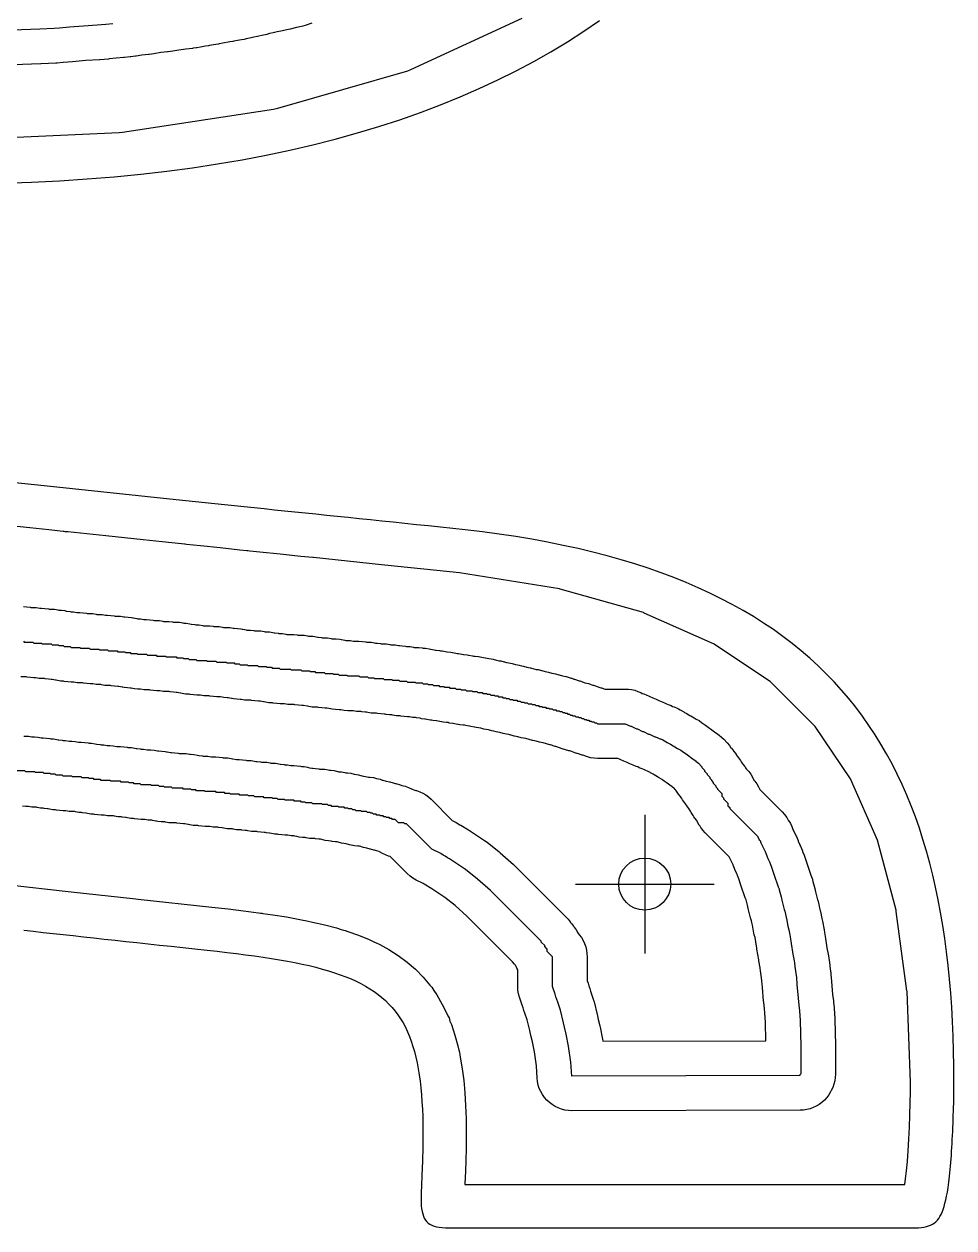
# Model space of a CAD drawing. Header units: millimetres. Extents: x 0 to 1800, y 0 to 406.
# Drawn here: x 1683 to 1790.3, y 0 to 138.8 of the extents above; entities that cross this region are included whole.
import ezdxf

# ---------------------------------------------------------------- set-up
doc = ezdxf.new("R2010")
doc.units = ezdxf.units.MM
for name, color, linetype in [('1_LETTERS', 7, 'Continuous'), ('2_BACK_inset_5mm', 7, 'Continuous'), ('4_THREADED_RODS_MX', 7, 'Continuous'), ('CENTERLINE', 7, 'Continuous'), ('GROOVE_8MM', 7, 'Continuous')]:
    doc.layers.add(name, color=color, linetype=linetype)

msp = doc.modelspace()

# ---------------------------------------------------------------- linework, layer by layer
at = {"layer": '1_LETTERS'}
for points in [[(1680.58, 120.42), (1683.89, 120.54), (1687.13, 120.7), (1690.31, 120.91), (1693.44, 121.17), (1696.51, 121.47), (1699.51, 121.82), (1702.46, 122.21), (1705.35, 122.65), (1708.19, 123.13), (1710.96, 123.66), (1713.67, 124.23), (1716.33, 124.84), (1718.93, 125.5), (1721.48, 126.21), (1723.96, 126.95), (1726.39, 127.74), (1728.76, 128.57), (1731.08, 129.45), (1733.34, 130.36), (1735.54, 131.32), (1737.69, 132.32), (1739.78, 133.36), (1741.82, 134.44), (1743.8, 135.56), (1745.73, 136.73), (1747.6, 137.93), (1749.41, 139.18)], [(1683.01, 34.32), (1684.13, 34.19), (1685.25, 34.07), (1686.39, 33.94), (1687.54, 33.82), (1688.7, 33.69), (1689.88, 33.56), (1691.08, 33.43), (1692.29, 33.29), (1693.53, 33.16), (1694.78, 33.02), (1696.05, 32.89), (1697.34, 32.75), (1698.66, 32.61), (1699.99, 32.46), (1701.35, 32.32), (1702.74, 32.17), (1704.15, 32.02), (1705.31, 31.89), (1706.44, 31.76), (1707.53, 31.63), (1708.59, 31.49), (1709.62, 31.35), (1710.61, 31.21), (1711.58, 31.06), (1712.5, 30.91), (1713.4, 30.75), (1714.27, 30.58), (1715.1, 30.41), (1715.91, 30.23), (1716.69, 30.04), (1717.43, 29.84), (1718.15, 29.63), (1718.84, 29.41), (1719.51, 29.19), (1720.14, 28.95), (1720.75, 28.7), (1721.33, 28.43), (1721.89, 28.16), (1722.42, 27.87), (1722.93, 27.56), (1723.41, 27.24), (1723.87, 26.91), (1724.31, 26.56), (1724.72, 26.2), (1725.11, 25.81), (1725.48, 25.41), (1725.82, 25), (1726.15, 24.56), (1726.46, 24.1), (1726.74, 23.63), (1727.01, 23.13), (1727.26, 22.61), (1727.49, 22.07), (1727.7, 21.51), (1727.89, 20.93), (1728.07, 20.32), (1728.23, 19.69), (1728.37, 19.03), (1728.5, 18.35), (1728.61, 17.64), (1728.71, 16.91), (1728.8, 16.15), (1728.87, 15.36), (1728.93, 14.55), (1728.97, 13.7), (1729.01, 12.83), (1729.03, 11.93), (1729.04, 10.99), (1729.04, 10.64), (1729.04, 10.29), (1729.03, 9.95), (1729.03, 9.62), (1729.02, 9.29), (1729.02, 8.96), (1729.01, 8.64), (1729, 8.33), (1728.99, 8.02), (1728.98, 7.73), (1728.97, 7.43), (1728.96, 7.15), (1728.95, 6.87), (1728.94, 6.6), (1728.93, 6.34), (1728.92, 6.08), (1728.91, 5.84), (1728.9, 5.6), (1728.89, 5.37), (1728.88, 5.15), (1728.87, 4.94), (1728.86, 4.74), (1728.83, 4.24), (1728.82, 3.77), (1728.82, 3.34), (1728.83, 2.93), (1728.85, 2.56), (1728.89, 2.22), (1728.94, 1.9), (1729.01, 1.61), (1729.09, 1.35), (1729.2, 1.12), (1729.33, 0.91), (1729.48, 0.72), (1729.65, 0.56), (1729.85, 0.42), (1730.07, 0.31), (1730.33, 0.21), (1730.61, 0.13), (1730.92, 0.07), (1731.27, 0.03), (1731.64, 0.01), (1732.06, 0), (1785.5, 0), (1785.87, 0.01), (1786.21, 0.02), (1786.53, 0.05), (1786.82, 0.09), (1787.1, 0.15), (1787.36, 0.23), (1787.59, 0.32), (1787.81, 0.43), (1788.01, 0.56), (1788.2, 0.71), (1788.37, 0.89), (1788.52, 1.09), (1788.67, 1.31), (1788.8, 1.56), (1788.93, 1.83), (1789.04, 2.14), (1789.15, 2.47), (1789.25, 2.84), (1789.35, 3.24), (1789.44, 3.67), (1789.53, 4.13), (1789.58, 4.39), (1789.62, 4.67), (1789.66, 4.97), (1789.7, 5.29), (1789.74, 5.63), (1789.78, 5.98), (1789.82, 6.35), (1789.86, 6.74), (1789.89, 7.13), (1789.92, 7.54), (1789.95, 7.97), (1789.99, 8.4), (1790.01, 8.84), (1790.04, 9.28), (1790.07, 9.74), (1790.09, 10.19), (1790.12, 10.66), (1790.14, 11.12), (1790.16, 11.59), (1790.18, 12.06), (1790.2, 12.52), (1790.21, 12.99), (1790.23, 13.45), (1790.24, 13.91), (1790.25, 14.36), (1790.26, 14.81), (1790.27, 15.25), (1790.27, 15.68), (1790.28, 16.1), (1790.28, 16.51), (1790.28, 16.91), (1790.27, 18.66), (1790.24, 20.39), (1790.19, 22.1), (1790.12, 23.78), (1790.02, 25.44), (1789.91, 27.07), (1789.77, 28.68), (1789.61, 30.26), (1789.43, 31.82), (1789.23, 33.36), (1789, 34.87), (1788.75, 36.36), (1788.47, 37.82), (1788.17, 39.26), (1787.84, 40.67), (1787.49, 42.06), (1787.12, 43.43), (1786.71, 44.77), (1786.29, 46.09), (1785.83, 47.38), (1785.35, 48.65), (1784.84, 49.89), (1784.3, 51.11), (1783.73, 52.31), (1783.14, 53.48), (1782.52, 54.63), (1781.86, 55.75), (1781.18, 56.85), (1780.47, 57.93), (1779.73, 58.98), (1778.95, 60.01), (1778.15, 61.01), (1777.32, 61.99), (1776.45, 62.94), (1775.55, 63.87), (1774.62, 64.78), (1773.65, 65.66), (1772.66, 66.52), (1771.63, 67.36), (1770.56, 68.17), (1769.46, 68.96), (1768.33, 69.72), (1767.16, 70.46), (1765.96, 71.17), (1764.72, 71.87), (1763.44, 72.53), (1762.13, 73.18), (1760.78, 73.8), (1759.4, 74.39), (1757.97, 74.97), (1756.51, 75.51), (1755.02, 76.04), (1753.48, 76.54), (1751.9, 77.01), (1750.29, 77.47), (1748.63, 77.9), (1746.94, 78.3), (1745.2, 78.68), (1743.42, 79.04), (1741.61, 79.38), (1739.75, 79.69), (1737.85, 79.97), (1735.91, 80.24), (1733.92, 80.48), (1732.49, 80.62), (1731.07, 80.77), (1729.67, 80.92), (1728.3, 81.06), (1726.94, 81.2), (1725.6, 81.34), (1724.28, 81.47), (1722.98, 81.61), (1721.69, 81.74), (1720.42, 81.87), (1719.16, 82), (1717.92, 82.13), (1716.69, 82.26), (1715.48, 82.38), (1714.28, 82.51), (1713.09, 82.63), (1711.91, 82.75), (1710.74, 82.88), (1709.58, 83), (1708.43, 83.11), (1707.29, 83.23), (1706.16, 83.35), (1705.03, 83.47), (1703.91, 83.58), (1702.8, 83.7), (1701.7, 83.81), (1700.59, 83.93), (1699.5, 84.04), (1698.4, 84.16), (1697.31, 84.27), (1696.23, 84.39), (1695.14, 84.5), (1694.06, 84.62), (1692.97, 84.73), (1691.89, 84.84), (1690.8, 84.96), (1689.71, 85.07), (1688.63, 85.19), (1687.53, 85.31), (1686.44, 85.42), (1685.34, 85.54), (1684.24, 85.66), (1683.13, 85.78), (1682.01, 85.9)]]:
    msp.add_lwpolyline(points, dxfattribs=at)
at = {"layer": '2_BACK_inset_5mm'}
for points in [[(1673.68, 125.33), (1694.02, 126.26), (1694.39, 126.3), (1711.81, 128.97), (1712.31, 129.08), (1727.29, 133.39), (1727.63, 133.51), (1740.5, 139.46)], [(1681.32, 39.54), (1688.13, 38.78), (1688.47, 38.74), (1695.92, 37.93), (1696.18, 37.9), (1704.69, 36.99), (1706.56, 36.78), (1708.36, 36.56), (1710.08, 36.33), (1710.3, 36.3), (1710.44, 36.29), (1710.58, 36.26), (1711.74, 36.09), (1713.32, 35.84), (1714.84, 35.56), (1715.24, 35.48), (1715.46, 35.44), (1715.64, 35.4), (1716.3, 35.26), (1717.71, 34.94), (1719.06, 34.58), (1719.6, 34.41), (1719.88, 34.34), (1720.07, 34.27), (1720.36, 34.18), (1721.62, 33.74), (1722.83, 33.25), (1723.47, 32.95), (1723.58, 32.9), (1724.05, 32.67), (1725.12, 32.08), (1726.2, 31.4), (1727.22, 30.64), (1728.19, 29.81), (1729.08, 28.89), (1729.83, 27.99), (1730.07, 27.74), (1730.29, 27.35), (1730.63, 26.87), (1731.27, 25.77), (1731.84, 24.63), (1731.9, 24.46), (1732.05, 24.2), (1732.16, 23.83), (1732.32, 23.44), (1732.73, 22.22), (1733.07, 20.97), (1733.17, 20.49), (1733.24, 20.24), (1733.28, 19.95), (1733.34, 19.68), (1733.57, 18.35), (1733.74, 16.98), (1733.82, 16.08), (1733.85, 15.89), (1733.86, 15.71), (1733.87, 15.57), (1733.96, 14.11), (1734.02, 12.59), (1734.04, 11.03), (1734.04, 10.74), (1734.04, 10.48), (1734.04, 10.24), (1734.04, 10.18), (1734.03, 9.99), (1734.03, 9.74), (1734.03, 9.5), (1734.03, 9.43), (1734.03, 9.41), (1734.02, 9.26), (1734.02, 9.02), (1734.01, 8.79), (1734.01, 8.68), (1734.01, 8.66), (1734.01, 8.56), (1734, 8.34), (1734, 8.11), (1733.99, 7.96), (1733.99, 7.95), (1733.99, 7.89), (1733.98, 7.68), (1733.98, 7.47), (1733.97, 7.26), (1733.96, 7.05), (1733.96, 6.85), (1733.95, 6.66), (1733.95, 6.62), (1733.94, 6.46), (1733.93, 6.27), (1733.92, 6.09), (1733.92, 6.03), (1733.92, 6.02), (1733.92, 5.91), (1733.91, 5.74), (1733.9, 5.56), (1733.9, 5.48), (1733.9, 5.46), (1733.89, 5.4), (1733.89, 5.23), (1733.88, 5.08), (1733.87, 5), (1784.61, 5), (1784.61, 5.02), (1784.71, 5.66), (1784.82, 6.57), (1784.92, 7.66), (1784.92, 7.68), (1785.01, 8.88), (1785.09, 10.24), (1785.16, 11.6), (1785.21, 13), (1785.21, 13.04), (1785.25, 14.37), (1785.25, 14.41), (1785.27, 15.67), (1785.28, 16.82), (1784.87, 27.24), (1784.86, 27.33), (1783.62, 36.48), (1783.6, 36.62), (1781.47, 44.68), (1781.46, 44.71), (1778.37, 51.75), (1774.28, 57.8), (1769.07, 62.97), (1762.55, 67.33), (1762.54, 67.34), (1754.57, 70.88), (1754.46, 70.92), (1744.86, 73.63), (1744.78, 73.65), (1733.26, 75.52), (1724.64, 76.41), (1724.26, 76.45), (1716.42, 77.26), (1716.34, 77.27), (1714.96, 77.41), (1712.57, 77.66), (1710.22, 77.9), (1709.09, 78.02), (1708.83, 78.05), (1708.71, 78.06), (1707.91, 78.14), (1705.64, 78.38), (1703.4, 78.61), (1701.78, 78.78), (1701.62, 78.8), (1701.54, 78.8), (1701.18, 78.84), (1698.98, 79.07), (1696.79, 79.3), (1694.62, 79.53), (1692.45, 79.76), (1690.28, 79.99), (1688.1, 80.22), (1687.76, 80.25), (1687.66, 80.26), (1687.53, 80.28), (1685.91, 80.45), (1683.71, 80.69), (1681.48, 80.92)]]:
    msp.add_lwpolyline(points, dxfattribs=at)
at = {"layer": '4_THREADED_RODS_MX'}
for p, q in [((1754.62, 47.63), (1754.62, 31.63)), ((1746.62, 39.63), (1762.62, 39.63))]:
    msp.add_line(p, q, dxfattribs=at)
msp.add_circle((1754.62, 39.63), 3, dxfattribs=at)
at = {"layer": 'CENTERLINE'}
for points in [[(1693.26, 138.8), (1692.46, 138.72), (1691.48, 138.64), (1689.88, 138.54), (1688.26, 138.42), (1687.14, 138.31), (1686.51, 138.25), (1684.84, 138.17), (1681.67, 138.08)], [(1682.96, 67.62), (1683.06, 67.52), (1684.06, 67.52), (1684.16, 67.42), (1685.06, 67.42), (1685.16, 67.32), (1686.16, 67.32), (1686.26, 67.22), (1686.96, 67.22), (1687.06, 67.12), (1687.56, 67.12), (1687.66, 67.02), (1688.36, 67.02), (1688.46, 66.92), (1689.46, 66.92), (1689.56, 66.82), (1690.56, 66.82), (1690.66, 66.72), (1691.66, 66.72), (1691.76, 66.62), (1692.66, 66.62), (1692.76, 66.52), (1693.76, 66.52), (1693.86, 66.42), (1694.66, 66.42), (1694.76, 66.32), (1695.26, 66.32), (1695.36, 66.22), (1696.06, 66.22), (1696.16, 66.12), (1697.16, 66.12), (1697.26, 66.02), (1698.26, 66.02), (1698.36, 65.92), (1699.36, 65.92), (1699.46, 65.82), (1700.56, 65.82), (1700.66, 65.72), (1701.36, 65.72), (1701.46, 65.62), (1701.96, 65.62), (1702.06, 65.52), (1702.86, 65.52), (1702.96, 65.42), (1704.06, 65.42), (1704.16, 65.32), (1705.16, 65.32), (1705.26, 65.22), (1706.36, 65.22), (1706.46, 65.12), (1707.26, 65.12), (1707.36, 65.02), (1707.86, 65.02), (1707.96, 64.92), (1708.76, 64.92), (1708.86, 64.82), (1709.96, 64.82), (1710.06, 64.72), (1710.96, 64.72), (1711.06, 64.62), (1711.56, 64.62), (1711.66, 64.52), (1712.46, 64.52), (1712.56, 64.42), (1713.76, 64.42), (1713.86, 64.32), (1714.96, 64.32), (1715.06, 64.22), (1715.96, 64.22), (1716.06, 64.12), (1716.56, 64.12), (1716.66, 64.02), (1717.66, 64.02), (1717.76, 63.92), (1718.66, 63.92), (1718.76, 63.82), (1719.26, 63.82), (1719.36, 63.72), (1720.26, 63.72), (1720.36, 63.62), (1721.66, 63.62), (1721.76, 63.52), (1722.66, 63.52), (1722.76, 63.42), (1723.36, 63.42), (1723.46, 63.32), (1724.46, 63.32), (1724.56, 63.22), (1725.46, 63.22), (1725.56, 63.12), (1726.26, 63.12), (1726.36, 63.02), (1727.16, 63.02), (1727.26, 62.92), (1728.16, 62.92), (1728.26, 62.82), (1728.96, 62.82), (1729.06, 62.72), (1729.56, 62.72), (1729.66, 62.62), (1730.16, 62.62), (1730.26, 62.52), (1730.86, 62.52), (1730.96, 62.42), (1731.46, 62.42), (1731.56, 62.32), (1732.06, 62.32), (1732.16, 62.22), (1732.76, 62.22), (1732.86, 62.12), (1733.36, 62.12), (1733.46, 62.02), (1733.96, 62.02), (1734.06, 61.92), (1734.66, 61.92), (1734.76, 61.82), (1735.26, 61.82), (1735.36, 61.72), (1735.86, 61.72), (1735.96, 61.62), (1736.36, 61.62), (1736.46, 61.52), (1736.76, 61.52), (1736.86, 61.42), (1737.26, 61.42), (1737.36, 61.32), (1737.66, 61.32), (1737.76, 61.22), (1738.16, 61.22), (1738.26, 61.12), (1738.56, 61.12), (1738.66, 61.02), (1738.96, 61.02), (1739.06, 60.92), (1739.36, 60.92), (1739.46, 60.82), (1739.86, 60.82), (1739.96, 60.72), (1740.26, 60.72), (1740.36, 60.62), (1740.66, 60.62), (1740.76, 60.52), (1741.06, 60.52), (1741.16, 60.42), (1741.56, 60.42), (1741.66, 60.32), (1741.96, 60.32), (1742.06, 60.22), (1742.36, 60.22), (1742.46, 60.12), (1742.76, 60.12), (1742.86, 60.02), (1743.16, 60.02), (1743.26, 59.92), (1743.56, 59.92), (1743.66, 59.82), (1743.96, 59.82), (1744.06, 59.72), (1744.36, 59.72), (1744.46, 59.62), (1744.76, 59.62), (1744.86, 59.52), (1745.06, 59.52), (1745.16, 59.42), (1745.36, 59.42), (1745.46, 59.32), (1745.66, 59.32), (1745.76, 59.22), (1745.96, 59.22), (1746.06, 59.12), (1746.26, 59.12), (1746.36, 59.02), (1746.56, 59.02), (1746.66, 58.92), (1746.96, 58.92), (1747.06, 58.82), (1747.26, 58.82), (1747.36, 58.72), (1747.56, 58.72), (1747.66, 58.62), (1747.86, 58.62), (1747.96, 58.52), (1748.16, 58.52), (1748.26, 58.42), (1748.46, 58.42), (1748.56, 58.32), (1748.76, 58.32), (1748.86, 58.22), (1749.06, 58.22), (1749.16, 58.12), (1752.37, 58.12), (1752.97, 57.82), (1753.07, 57.82), (1753.67, 57.52), (1753.77, 57.52), (1754.37, 57.22), (1754.47, 57.22), (1755.07, 56.92), (1755.17, 56.92), (1755.77, 56.62), (1755.87, 56.62), (1756.47, 56.32), (1756.57, 56.32), (1756.71, 56.26), (1756.71, 56.26), (1756.91, 56.16), (1757.21, 55.96), (1757.61, 55.76), (1757.91, 55.56), (1758.11, 55.46), (1758.41, 55.26), (1758.77, 55.07), (1759.1, 54.83), (1759.4, 54.63), (1760.2, 54.03), (1760.5, 53.83), (1760.51, 53.82), (1760.82, 53.59), (1760.82, 53.56), (1761.22, 53.16), (1761.22, 53.06), (1761.52, 52.76), (1761.52, 52.66), (1761.82, 52.36), (1761.82, 52.26), (1762.12, 51.96), (1762.12, 51.86), (1762.32, 51.66), (1762.32, 51.56), (1762.52, 51.36), (1762.52, 51.26), (1762.82, 50.96), (1762.82, 50.86), (1763.02, 50.66), (1763.02, 50.56), (1763.52, 50.06), (1763.52, 49.76), (1763.72, 49.56), (1763.72, 49.46), (1764.22, 48.96), (1764.22, 48.66), (1764.42, 48.46), (1764.42, 48.36), (1767.63, 45.15), (1767.83, 44.75), (1767.92, 44.66), (1768.01, 44.4), (1768.51, 43.4), (1768.61, 43.1), (1768.71, 42.9), (1768.81, 42.6), (1769.01, 42.2), (1769.11, 41.9), (1769.21, 41.7), (1769.52, 40.78), (1770.01, 39.3), (1770.11, 39.1), (1770.12, 39.06), (1770.14, 38.97), (1770.34, 38.17), (1770.44, 37.77), (1770.7, 36.71), (1770.77, 36.51), (1770.84, 36.17), (1770.94, 35.77), (1770.96, 35.68), (1771.14, 34.77), (1771.24, 34.37), (1771.36, 33.78), (1771.4, 33.57), (1771.5, 32.78), (1771.7, 31.55), (1771.86, 30.78), (1771.9, 30.57), (1771.95, 30.14), (1772.05, 29.34), (1772.11, 28.89), (1772.18, 28.05), (1772.31, 26.49), (1772.41, 25.69), (1772.46, 25.03), (1772.54, 23.9), (1772.62, 20.94), (1772.63, 20.06), (1772.62, 20.05), (1772.62, 17.75), (1772.52, 17.65), (1772.52, 17.56), (1746.2, 17.51), (1746.1, 19.09), (1745.84, 20.96), (1745.56, 22.34), (1745.36, 23.14), (1745.26, 23.64), (1744.9, 25.1), (1744.58, 26.03), (1744.48, 26.33), (1744.38, 26.63), (1744.28, 26.93), (1743.98, 27.84), (1743.98, 31.25), (1743.38, 31.85), (1743.38, 32.15), (1743.08, 32.45), (1743.08, 32.55), (1742.68, 32.95), (1742.68, 33.05), (1736.85, 38.88), (1735.32, 40.21), (1733.93, 41.33), (1732.09, 42.55), (1731.89, 42.65), (1731.59, 42.85), (1731.39, 42.95), (1731.09, 43.15), (1730.05, 43.67), (1727.14, 46.59), (1726.94, 46.59), (1726.84, 46.69), (1726.24, 46.69), (1725.84, 47.09), (1725.54, 47.09), (1725.44, 47.19), (1725.24, 47.19), (1725.14, 47.29), (1724.84, 47.29), (1724.74, 47.39), (1724.54, 47.39), (1724.44, 47.49), (1724.14, 47.49), (1724.04, 47.59), (1723.74, 47.59), (1723.64, 47.69), (1723.34, 47.69), (1723.24, 47.79), (1723.04, 47.79), (1722.94, 47.89), (1722.64, 47.89), (1722.54, 47.99), (1721.94, 47.99), (1721.84, 48.09), (1721.34, 48.09), (1721.24, 48.19), (1720.94, 48.19), (1720.84, 48.29), (1720.44, 48.29), (1720.34, 48.39), (1720.04, 48.39), (1719.94, 48.49), (1719.34, 48.49), (1719.24, 48.59), (1718.54, 48.59), (1718.44, 48.69), (1718.14, 48.69), (1718.04, 48.79), (1717.44, 48.79), (1717.34, 48.89), (1716.34, 48.89), (1716.24, 48.99), (1715.54, 48.99), (1715.44, 49.09), (1715.04, 49.09), (1714.94, 49.19), (1714.24, 49.19), (1714.14, 49.29), (1713.14, 49.29), (1713.04, 49.39), (1712.34, 49.39), (1712.24, 49.49), (1711.74, 49.49), (1711.64, 49.59), (1710.74, 49.59), (1710.64, 49.69), (1709.64, 49.69), (1709.54, 49.79), (1708.94, 49.79), (1708.84, 49.89), (1707.94, 49.89), (1707.84, 49.99), (1706.84, 49.99), (1706.74, 50.09), (1706.24, 50.09), (1706.14, 50.19), (1705.24, 50.19), (1705.14, 50.29), (1703.94, 50.29), (1703.84, 50.39), (1702.94, 50.39), (1702.84, 50.49), (1702.34, 50.49), (1702.24, 50.59), (1701.44, 50.59), (1701.34, 50.69), (1700.14, 50.69), (1700.04, 50.79), (1699.24, 50.79), (1699.14, 50.89), (1698.64, 50.89), (1698.54, 50.99), (1697.74, 50.99), (1697.64, 51.09), (1696.54, 51.09), (1696.44, 51.19), (1695.74, 51.19), (1695.64, 51.29), (1695.14, 51.29), (1695.04, 51.39), (1694.24, 51.39), (1694.14, 51.49), (1693.04, 51.49), (1692.94, 51.59), (1691.94, 51.59), (1691.84, 51.69), (1691.14, 51.69), (1691.04, 51.79), (1690.54, 51.79), (1690.44, 51.89), (1689.74, 51.89), (1689.64, 51.99), (1688.64, 51.99), (1688.54, 52.09), (1687.54, 52.09), (1687.44, 52.19), (1686.74, 52.19), (1686.64, 52.29), (1686.14, 52.29), (1686.04, 52.39), (1685.34, 52.39), (1685.24, 52.49), (1684.34, 52.49), (1684.24, 52.59), (1683.24, 52.59), (1683.14, 52.69), (1682.24, 52.69)]]:
    msp.add_lwpolyline(points, dxfattribs=at)
at = {"layer": 'GROOVE_8MM'}
for points in [[(1716.23, 138.86), (1715.47, 138.61), (1715.18, 138.52), (1715.03, 138.48), (1714.85, 138.44), (1714.44, 138.36), (1713.73, 138.18), (1713.55, 138.14), (1713.14, 138.06), (1712.83, 137.98), (1712.65, 137.94), (1712.24, 137.86), (1711.93, 137.78), (1711.75, 137.74), (1711.34, 137.66), (1711.03, 137.58), (1710.85, 137.54), (1710.44, 137.46), (1710.13, 137.38), (1709.95, 137.34), (1709.54, 137.26), (1709.23, 137.18), (1709.05, 137.14), (1708.64, 137.06), (1708.41, 137), (1708.1, 136.94), (1707.67, 136.87), (1707.23, 136.78), (1707.11, 136.76), (1706.78, 136.7), (1705.97, 136.57), (1705.53, 136.48), (1705.41, 136.46), (1704.87, 136.37), (1704.43, 136.28), (1704.31, 136.26), (1703.98, 136.2), (1703.38, 136.1), (1702.98, 136.04), (1702.89, 136.02), (1702.55, 135.97), (1702.48, 135.96), (1701.71, 135.87), (1700.89, 135.75), (1700.19, 135.65), (1699.65, 135.57), (1699.58, 135.56), (1698.81, 135.47), (1697.99, 135.35), (1697.45, 135.27), (1697.38, 135.26), (1696.61, 135.17), (1695.95, 135.07), (1695.88, 135.06), (1695.35, 135), (1695.29, 134.99), (1694.61, 134.91), (1694.56, 134.91), (1693.66, 134.82), (1692.86, 134.74), (1692.77, 134.73), (1691.79, 134.66), (1691.73, 134.65), (1690.16, 134.55), (1688.61, 134.43), (1687.54, 134.33), (1687.5, 134.32), (1686.87, 134.27), (1686.69, 134.25), (1685.02, 134.18), (1684.96, 134.18), (1681.79, 134.08)], [(1682.96, 71.62), (1683.35, 71.61), (1683.74, 71.55), (1683.83, 71.52), (1684.06, 71.52), (1684.45, 71.51), (1684.84, 71.45), (1684.93, 71.42), (1685.06, 71.42), (1685.45, 71.41), (1685.84, 71.35), (1685.93, 71.32), (1686.16, 71.32), (1686.55, 71.31), (1686.94, 71.25), (1687.05, 71.22), (1687.35, 71.21), (1687.74, 71.15), (1687.9, 71.11), (1687.95, 71.11), (1688.34, 71.05), (1688.45, 71.02), (1688.75, 71.01), (1689.14, 70.95), (1689.23, 70.92), (1689.46, 70.92), (1689.85, 70.91), (1690.24, 70.85), (1690.33, 70.82), (1690.56, 70.82), (1690.95, 70.81), (1691.34, 70.75), (1691.43, 70.72), (1691.66, 70.72), (1692.05, 70.71), (1692.44, 70.65), (1692.53, 70.62), (1692.66, 70.62), (1693.05, 70.61), (1693.44, 70.55), (1693.53, 70.52), (1693.76, 70.52), (1694.15, 70.51), (1694.54, 70.45), (1694.63, 70.42), (1694.66, 70.42), (1695.05, 70.41), (1695.44, 70.35), (1695.6, 70.31), (1695.65, 70.31), (1696.04, 70.25), (1696.15, 70.22), (1696.45, 70.21), (1696.84, 70.15), (1696.93, 70.12), (1697.16, 70.12), (1697.55, 70.11), (1697.94, 70.05), (1698.03, 70.02), (1698.26, 70.02), (1698.65, 70.01), (1699.04, 69.95), (1699.13, 69.92), (1699.36, 69.92), (1699.75, 69.91), (1700.14, 69.85), (1700.23, 69.82), (1700.56, 69.82), (1700.95, 69.81), (1701.34, 69.75), (1701.45, 69.72), (1701.75, 69.71), (1702.14, 69.65), (1702.3, 69.61), (1702.35, 69.61), (1702.74, 69.55), (1702.83, 69.52), (1702.86, 69.52), (1703.25, 69.51), (1703.64, 69.45), (1703.73, 69.42), (1704.06, 69.42), (1704.45, 69.41), (1704.84, 69.35), (1704.93, 69.32), (1705.16, 69.32), (1705.55, 69.31), (1705.94, 69.25), (1706.03, 69.22), (1706.36, 69.22), (1706.75, 69.21), (1707.14, 69.15), (1707.23, 69.12), (1707.26, 69.12), (1707.65, 69.11), (1708.04, 69.05), (1708.2, 69.01), (1708.25, 69.01), (1708.64, 68.95), (1708.73, 68.92), (1708.76, 68.92), (1709.15, 68.91), (1709.54, 68.85), (1709.63, 68.82), (1709.96, 68.82), (1710.35, 68.81), (1710.74, 68.75), (1710.83, 68.72), (1710.96, 68.72), (1711.35, 68.71), (1711.74, 68.65), (1711.9, 68.61), (1711.95, 68.61), (1712.34, 68.55), (1712.43, 68.52), (1712.46, 68.52), (1712.85, 68.51), (1713.24, 68.45), (1713.33, 68.42), (1713.76, 68.42), (1714.15, 68.41), (1714.54, 68.35), (1714.63, 68.32), (1714.96, 68.32), (1715.35, 68.31), (1715.74, 68.25), (1715.83, 68.22), (1715.96, 68.22), (1716.35, 68.21), (1716.74, 68.15), (1716.9, 68.11), (1716.95, 68.11), (1717.34, 68.05), (1717.43, 68.02), (1717.66, 68.02), (1718.05, 68.01), (1718.44, 67.95), (1718.53, 67.92), (1718.66, 67.92), (1719.05, 67.91), (1719.44, 67.85), (1719.6, 67.81), (1719.65, 67.81), (1720.04, 67.75), (1720.13, 67.72), (1720.26, 67.72), (1720.65, 67.71), (1721.04, 67.65), (1721.13, 67.62), (1721.66, 67.62), (1722.05, 67.61), (1722.44, 67.55), (1722.53, 67.52), (1722.66, 67.52), (1723.05, 67.51), (1723.44, 67.45), (1723.57, 67.41), (1723.75, 67.41), (1724.14, 67.35), (1724.23, 67.32), (1724.46, 67.32), (1724.85, 67.31), (1725.24, 67.25), (1725.33, 67.22), (1725.46, 67.22), (1725.85, 67.21), (1726.24, 67.15), (1726.35, 67.12), (1726.65, 67.11), (1727.04, 67.05), (1727.13, 67.02), (1727.16, 67.02), (1727.55, 67.01), (1727.94, 66.95), (1728.03, 66.92), (1728.16, 66.92), (1728.55, 66.91), (1728.94, 66.85), (1729.05, 66.82), (1729.35, 66.81), (1729.74, 66.75), (1729.9, 66.71), (1729.95, 66.71), (1730.34, 66.65), (1730.5, 66.61), (1730.55, 66.61), (1730.94, 66.55), (1731.07, 66.51), (1731.25, 66.51), (1731.64, 66.45), (1731.8, 66.41), (1731.85, 66.41), (1732.24, 66.35), (1732.4, 66.31), (1732.45, 66.31), (1732.84, 66.25), (1732.97, 66.21), (1733.15, 66.21), (1733.54, 66.15), (1733.7, 66.11), (1733.75, 66.11), (1734.14, 66.05), (1734.3, 66.01), (1734.35, 66.01), (1734.74, 65.95), (1734.87, 65.91), (1735.05, 65.91), (1735.44, 65.85), (1735.6, 65.81), (1735.65, 65.81), (1736.04, 65.75), (1736.2, 65.71), (1736.25, 65.71), (1736.64, 65.65), (1736.89, 65.58), (1737.14, 65.55), (1737.52, 65.45), (1737.53, 65.45), (1737.54, 65.45), (1737.79, 65.38), (1738.04, 65.35), (1738.42, 65.25), (1738.43, 65.25), (1738.44, 65.25), (1738.69, 65.18), (1738.94, 65.15), (1739.32, 65.05), (1739.33, 65.05), (1739.34, 65.05), (1739.72, 64.95), (1739.73, 64.95), (1739.74, 64.95), (1740.12, 64.85), (1740.13, 64.85), (1740.14, 64.85), (1740.39, 64.78), (1740.64, 64.75), (1741.02, 64.65), (1741.03, 64.65), (1741.04, 64.65), (1741.42, 64.55), (1741.43, 64.55), (1741.44, 64.55), (1741.82, 64.45), (1741.83, 64.45), (1741.84, 64.45), (1742.09, 64.38), (1742.34, 64.35), (1742.72, 64.25), (1742.73, 64.25), (1742.74, 64.25), (1743.12, 64.15), (1743.13, 64.15), (1743.14, 64.15), (1743.52, 64.05), (1743.53, 64.05), (1743.54, 64.05), (1743.92, 63.95), (1743.93, 63.95), (1743.94, 63.95), (1744.32, 63.85), (1744.33, 63.85), (1744.34, 63.85), (1744.72, 63.75), (1744.73, 63.75), (1744.74, 63.75), (1745.12, 63.65), (1745.13, 63.65), (1745.14, 63.65), (1745.52, 63.55), (1745.53, 63.55), (1745.54, 63.55), (1745.92, 63.45), (1746.15, 63.37), (1746.22, 63.35), (1746.45, 63.27), (1746.52, 63.25), (1746.75, 63.17), (1746.82, 63.15), (1747.05, 63.07), (1747.12, 63.05), (1747.35, 62.97), (1747.42, 62.95), (1747.65, 62.87), (1747.72, 62.85), (1747.73, 62.85), (1747.74, 62.85), (1748.12, 62.75), (1748.35, 62.67), (1748.42, 62.65), (1748.65, 62.57), (1748.72, 62.55), (1748.95, 62.47), (1749.02, 62.45), (1749.25, 62.37), (1749.32, 62.35), (1749.55, 62.27), (1749.62, 62.25), (1749.85, 62.17), (1749.92, 62.15), (1750, 62.12), (1752.37, 62.12), (1752.74, 62.11), (1753.11, 62.06), (1753.47, 61.97), (1753.82, 61.85), (1754.16, 61.7), (1754.34, 61.62), (1754.52, 61.55), (1754.86, 61.4), (1755.04, 61.32), (1755.22, 61.25), (1755.56, 61.1), (1755.74, 61.02), (1755.92, 60.95), (1756.26, 60.8), (1756.44, 60.72), (1756.62, 60.65), (1756.96, 60.5), (1757.14, 60.42), (1757.32, 60.35), (1757.66, 60.2), (1757.84, 60.12), (1758.02, 60.05), (1758.36, 59.9), (1758.5, 59.83), (1758.7, 59.73), (1759.13, 59.48), (1759.22, 59.42), (1759.4, 59.33), (1759.83, 59.08), (1759.94, 59.01), (1760.33, 58.78), (1760.42, 58.72), (1760.56, 58.65), (1760.88, 58.48), (1761.17, 58.27), (1761.41, 58.1), (1761.62, 57.96), (1761.8, 57.83), (1762.51, 57.3), (1762.72, 57.16), (1762.9, 57.03), (1763.22, 56.79), (1763.49, 56.57), (1763.73, 56.33), (1764.13, 55.9), (1764.38, 55.62), (1764.56, 55.35), (1764.61, 55.3), (1764.85, 54.99), (1764.87, 54.95), (1764.91, 54.9), (1765.15, 54.59), (1765.17, 54.55), (1765.21, 54.5), (1765.45, 54.19), (1765.54, 54.03), (1765.65, 53.89), (1765.74, 53.73), (1765.85, 53.59), (1765.87, 53.55), (1765.91, 53.5), (1766.15, 53.19), (1766.24, 53.03), (1766.32, 52.92), (1766.35, 52.89), (1766.61, 52.6), (1766.85, 52.29), (1767.05, 51.95), (1767.2, 51.62), (1767.31, 51.5), (1767.55, 51.19), (1767.75, 50.85), (1767.89, 50.55), (1770.46, 47.98), (1770.75, 47.66), (1771, 47.31), (1771.21, 46.94), (1771.22, 46.93), (1771.22, 46.92), (1771.42, 46.61), (1771.58, 46.27), (1771.71, 45.94), (1772.09, 45.19), (1772.3, 44.66), (1772.33, 44.58), (1772.5, 44.16), (1772.51, 44.13), (1772.59, 43.99), (1772.8, 43.46), (1772.83, 43.38), (1773, 42.96), (1773.31, 42.04), (1773.73, 40.78), (1773.9, 40.36), (1773.92, 40.32), (1774.02, 39.94), (1774.02, 39.94), (1774.22, 39.14), (1774.32, 38.74), (1774.55, 37.83), (1774.57, 37.77), (1774.69, 37.29), (1774.74, 37.05), (1774.82, 36.74), (1774.86, 36.55), (1774.88, 36.46), (1775.04, 35.65), (1775.12, 35.34), (1775.16, 35.15), (1775.28, 34.56), (1775.32, 34.35), (1775.37, 34.07), (1775.46, 33.36), (1775.64, 32.27), (1775.78, 31.56), (1775.82, 31.35), (1775.87, 31.07), (1775.92, 30.63), (1776.02, 29.83), (1776.08, 29.39), (1776.1, 29.23), (1776.17, 28.39), (1776.29, 26.91), (1776.38, 26.19), (1776.4, 26.03), (1776.45, 25.37), (1776.46, 25.28), (1776.53, 24.15), (1776.53, 24.02), (1776.62, 21.06), (1776.62, 20.99), (1776.63, 20.11), (1776.63, 20.04), (1776.62, 17.72), (1776.6, 17.33), (1776.54, 16.95), (1776.44, 16.57), (1776.31, 16.2), (1776.14, 15.85), (1776.09, 15.76), (1776.05, 15.68), (1775.85, 15.34), (1775.61, 15.03), (1775.35, 14.74), (1775.06, 14.47), (1774.75, 14.24), (1774.41, 14.04), (1774.06, 13.87), (1773.69, 13.73), (1773.31, 13.64), (1772.92, 13.58), (1772.53, 13.56), (1746.21, 13.51), (1745.81, 13.53), (1745.41, 13.59), (1745.02, 13.69), (1744.64, 13.83), (1744.28, 14), (1743.94, 14.22), (1743.62, 14.46), (1743.32, 14.74), (1743.06, 15.04), (1742.83, 15.37), (1742.63, 15.72), (1742.46, 16.09), (1742.34, 16.47), (1742.25, 16.86), (1742.21, 17.26), (1742.12, 18.68), (1741.89, 20.28), (1741.66, 21.46), (1741.48, 22.17), (1741.44, 22.36), (1741.36, 22.76), (1741.05, 23.98), (1740.79, 24.77), (1740.69, 25.07), (1740.59, 25.37), (1740.49, 25.67), (1740.19, 26.58), (1740.07, 26.99), (1740, 27.41), (1739.98, 27.84), (1739.98, 29.75), (1739.85, 29.96), (1739.7, 30.29), (1739.59, 30.41), (1739.38, 30.69), (1734.11, 35.95), (1732.75, 37.15), (1731.56, 38.1), (1730.06, 39.1), (1729.67, 39.33), (1729.56, 39.4), (1729.17, 39.63), (1729.08, 39.69), (1728.27, 40.09), (1727.89, 40.31), (1727.55, 40.56), (1727.23, 40.84), (1725.26, 42.81), (1725.08, 42.86), (1724.71, 42.99), (1724.36, 43.16), (1724.02, 43.36), (1723.99, 43.38), (1723.68, 43.46), (1723.45, 43.54), (1723.38, 43.56), (1723.37, 43.56), (1723.36, 43.56), (1722.98, 43.66), (1722.97, 43.66), (1722.96, 43.66), (1722.58, 43.76), (1722.57, 43.76), (1722.56, 43.76), (1722.18, 43.86), (1721.95, 43.94), (1721.88, 43.96), (1721.87, 43.96), (1721.86, 43.96), (1721.73, 44), (1721.55, 44), (1721.16, 44.06), (1721, 44.1), (1720.95, 44.1), (1720.56, 44.16), (1720.18, 44.26), (1720.17, 44.26), (1720.16, 44.26), (1719.91, 44.33), (1719.66, 44.36), (1719.28, 44.46), (1719.27, 44.46), (1719.26, 44.46), (1719.13, 44.5), (1718.95, 44.5), (1718.56, 44.56), (1718.45, 44.59), (1718.15, 44.6), (1717.76, 44.66), (1717.38, 44.76), (1717.37, 44.76), (1717.36, 44.76), (1717.23, 44.8), (1717.05, 44.8), (1716.66, 44.86), (1716.57, 44.89), (1716.34, 44.89), (1715.95, 44.9), (1715.56, 44.96), (1715.45, 44.99), (1715.15, 45), (1714.76, 45.06), (1714.51, 45.13), (1714.26, 45.16), (1714.15, 45.19), (1713.85, 45.2), (1713.46, 45.26), (1713.37, 45.29), (1713.14, 45.29), (1712.75, 45.3), (1712.36, 45.36), (1712.25, 45.39), (1711.95, 45.4), (1711.56, 45.46), (1711.4, 45.5), (1711.35, 45.5), (1710.96, 45.56), (1710.87, 45.59), (1710.74, 45.59), (1710.35, 45.6), (1709.96, 45.66), (1709.87, 45.69), (1709.64, 45.69), (1709.25, 45.7), (1708.86, 45.76), (1708.73, 45.8), (1708.55, 45.8), (1708.16, 45.86), (1708.07, 45.89), (1707.94, 45.89), (1707.55, 45.9), (1707.16, 45.96), (1707.07, 45.99), (1706.84, 45.99), (1706.45, 46), (1706.06, 46.06), (1705.9, 46.1), (1705.85, 46.1), (1705.46, 46.16), (1705.37, 46.19), (1705.24, 46.19), (1704.85, 46.2), (1704.46, 46.26), (1704.37, 46.29), (1703.94, 46.29), (1703.55, 46.3), (1703.16, 46.36), (1703.07, 46.39), (1702.94, 46.39), (1702.55, 46.4), (1702.16, 46.46), (1702, 46.5), (1701.95, 46.5), (1701.56, 46.56), (1701.47, 46.59), (1701.44, 46.59), (1701.05, 46.6), (1700.66, 46.66), (1700.57, 46.69), (1700.14, 46.69), (1699.75, 46.7), (1699.36, 46.76), (1699.27, 46.79), (1699.24, 46.79), (1698.85, 46.8), (1698.46, 46.86), (1698.3, 46.9), (1698.25, 46.9), (1697.86, 46.96), (1697.77, 46.99), (1697.74, 46.99), (1697.35, 47), (1696.96, 47.06), (1696.87, 47.09), (1696.54, 47.09), (1696.15, 47.1), (1695.76, 47.16), (1695.65, 47.19), (1695.35, 47.2), (1694.96, 47.26), (1694.8, 47.3), (1694.75, 47.3), (1694.36, 47.36), (1694.27, 47.39), (1694.24, 47.39), (1693.85, 47.4), (1693.46, 47.46), (1693.37, 47.49), (1693.04, 47.49), (1692.65, 47.5), (1692.26, 47.56), (1692.17, 47.59), (1691.94, 47.59), (1691.55, 47.6), (1691.16, 47.66), (1691.05, 47.69), (1690.75, 47.7), (1690.36, 47.76), (1690.2, 47.8), (1690.15, 47.8), (1689.76, 47.86), (1689.65, 47.89), (1689.35, 47.9), (1688.96, 47.96), (1688.87, 47.99), (1688.64, 47.99), (1688.25, 48), (1687.86, 48.06), (1687.77, 48.09), (1687.54, 48.09), (1687.15, 48.1), (1686.76, 48.16), (1686.65, 48.19), (1686.35, 48.2), (1685.96, 48.26), (1685.8, 48.3), (1685.75, 48.3), (1685.36, 48.36), (1685.25, 48.39), (1684.95, 48.4), (1684.56, 48.46), (1684.47, 48.49), (1684.34, 48.49), (1683.95, 48.5), (1683.56, 48.56), (1683.47, 48.59), (1683.24, 48.59), (1682.85, 48.6)], [(1683.01, 56.69), (1683.14, 56.69), (1683.53, 56.67), (1683.92, 56.61), (1684.01, 56.59), (1684.24, 56.59), (1684.63, 56.57), (1685.02, 56.51), (1685.11, 56.49), (1685.24, 56.49), (1685.63, 56.47), (1686.02, 56.41), (1686.13, 56.38), (1686.43, 56.37), (1686.82, 56.31), (1686.98, 56.27), (1687.03, 56.27), (1687.42, 56.21), (1687.53, 56.18), (1687.83, 56.17), (1688.22, 56.11), (1688.31, 56.09), (1688.54, 56.09), (1688.93, 56.07), (1689.32, 56.01), (1689.41, 55.99), (1689.64, 55.99), (1690.03, 55.97), (1690.42, 55.91), (1690.53, 55.88), (1690.83, 55.87), (1691.22, 55.81), (1691.38, 55.77), (1691.43, 55.77), (1691.82, 55.71), (1691.93, 55.68), (1692.23, 55.67), (1692.62, 55.61), (1692.71, 55.59), (1692.94, 55.59), (1693.33, 55.57), (1693.72, 55.51), (1693.81, 55.49), (1694.14, 55.49), (1694.53, 55.47), (1694.92, 55.41), (1695.01, 55.39), (1695.04, 55.39), (1695.43, 55.37), (1695.82, 55.31), (1695.98, 55.27), (1696.03, 55.27), (1696.42, 55.21), (1696.53, 55.18), (1696.83, 55.17), (1697.22, 55.11), (1697.31, 55.09), (1697.64, 55.09), (1698.03, 55.07), (1698.42, 55.01), (1698.51, 54.99), (1698.54, 54.99), (1698.93, 54.97), (1699.32, 54.91), (1699.48, 54.87), (1699.53, 54.87), (1699.92, 54.81), (1700.01, 54.79), (1700.04, 54.79), (1700.43, 54.77), (1700.82, 54.71), (1700.91, 54.69), (1701.34, 54.69), (1701.73, 54.67), (1702.12, 54.61), (1702.21, 54.59), (1702.24, 54.59), (1702.63, 54.57), (1703.02, 54.51), (1703.18, 54.47), (1703.23, 54.47), (1703.62, 54.41), (1703.71, 54.39), (1703.84, 54.39), (1704.23, 54.37), (1704.62, 54.31), (1704.71, 54.29), (1705.14, 54.29), (1705.53, 54.27), (1705.92, 54.21), (1706.01, 54.19), (1706.14, 54.19), (1706.53, 54.17), (1706.92, 54.11), (1707.08, 54.07), (1707.13, 54.07), (1707.52, 54.01), (1707.61, 53.99), (1707.84, 53.99), (1708.23, 53.97), (1708.62, 53.91), (1708.71, 53.89), (1708.84, 53.89), (1709.23, 53.87), (1709.62, 53.81), (1709.76, 53.77), (1709.93, 53.77), (1710.32, 53.71), (1710.41, 53.69), (1710.64, 53.69), (1711.03, 53.67), (1711.42, 53.61), (1711.51, 53.59), (1711.64, 53.59), (1712.03, 53.57), (1712.42, 53.51), (1712.58, 53.47), (1712.63, 53.47), (1713.02, 53.41), (1713.13, 53.38), (1713.43, 53.37), (1713.82, 53.31), (1713.91, 53.29), (1714.14, 53.29), (1714.53, 53.27), (1714.92, 53.21), (1715.03, 53.18), (1715.33, 53.17), (1715.72, 53.11), (1715.97, 53.05), (1716.22, 53.01), (1716.33, 52.98), (1716.63, 52.97), (1717.02, 52.91), (1717.11, 52.89), (1717.34, 52.89), (1717.73, 52.87), (1718.12, 52.81), (1718.26, 52.77), (1718.43, 52.77), (1718.82, 52.71), (1719.2, 52.61), (1719.21, 52.61), (1719.22, 52.61), (1719.33, 52.58), (1719.63, 52.57), (1720.02, 52.51), (1720.16, 52.47), (1720.33, 52.47), (1720.72, 52.41), (1721.1, 52.31), (1721.11, 52.31), (1721.12, 52.31), (1721.37, 52.25), (1721.62, 52.21), (1722, 52.11), (1722.01, 52.11), (1722.02, 52.11), (1722.18, 52.07), (1722.23, 52.07), (1722.62, 52.01), (1722.76, 51.97), (1722.93, 51.97), (1723.32, 51.91), (1723.7, 51.81), (1723.71, 51.81), (1723.72, 51.81), (1724.1, 51.71), (1724.33, 51.63), (1724.4, 51.61), (1724.41, 51.61), (1724.42, 51.61), (1724.8, 51.51), (1724.81, 51.51), (1724.82, 51.51), (1725.2, 51.41), (1725.21, 51.41), (1725.22, 51.41), (1725.6, 51.31), (1725.83, 51.23), (1725.9, 51.21), (1725.91, 51.21), (1725.92, 51.21), (1726.3, 51.11), (1726.53, 51.03), (1726.6, 51.01), (1726.61, 51.01), (1726.62, 51.01), (1727, 50.91), (1727.37, 50.78), (1727.73, 50.61), (1727.81, 50.56), (1728, 50.51), (1728.23, 50.43), (1728.3, 50.41), (1728.67, 50.28), (1729.03, 50.11), (1729.36, 49.91), (1729.68, 49.68), (1729.97, 49.41), (1732.42, 46.96), (1732.88, 46.73), (1733.31, 46.48), (1733.42, 46.41), (1733.81, 46.18), (1733.92, 46.11), (1734.31, 45.88), (1736.15, 44.66), (1736.43, 44.45), (1737.82, 43.34), (1737.95, 43.22), (1739.48, 41.89), (1739.68, 41.71), (1745.51, 35.87), (1745.77, 35.58), (1746.01, 35.27), (1746.01, 35.26), (1746.17, 35.08), (1746.41, 34.77), (1746.43, 34.73), (1746.47, 34.68), (1746.71, 34.37), (1746.91, 34.03), (1746.97, 33.89), (1747.07, 33.78), (1747.31, 33.47), (1747.51, 33.13), (1747.68, 32.78), (1747.81, 32.41), (1747.9, 32.03), (1747.96, 31.64), (1747.98, 31.25), (1747.98, 28.49), (1748.08, 28.2), (1748.18, 27.9), (1748.28, 27.6), (1748.38, 27.3), (1748.69, 26.36), (1748.78, 26.07), (1749.14, 24.61), (1749.18, 24.43), (1749.26, 24.02), (1749.44, 23.31), (1749.48, 23.13), (1749.76, 21.74), (1749.8, 21.52), (1749.8, 21.52), (1768.6, 21.55), (1768.54, 23.72), (1768.48, 24.74), (1768.43, 25.28), (1768.34, 26), (1768.32, 26.16), (1768.19, 27.72), (1768.13, 28.48), (1768.09, 28.84), (1767.99, 29.64), (1767.95, 29.93), (1767.94, 29.99), (1767.78, 30.77), (1767.76, 30.9), (1767.55, 32.13), (1767.53, 32.29), (1767.45, 32.93), (1767.44, 32.99), (1767.34, 33.49), (1767.26, 33.8), (1767.22, 33.98), (1767.04, 34.89), (1766.96, 35.2), (1766.92, 35.38), (1766.9, 35.5), (1766.82, 35.74), (1766.56, 36.8), (1766.46, 37.2), (1766.31, 37.81), (1766.21, 38.03), (1765.72, 39.51), (1765.49, 40.22), (1765.31, 40.63), (1765.3, 40.66), (1765.23, 40.81), (1765.01, 41.33), (1764.99, 41.42), (1764.81, 41.83), (1764.8, 41.86), (1764.43, 42.61), (1764.37, 42.76), (1761.59, 45.54), (1761.33, 45.83), (1761.09, 46.14), (1761, 46.3), (1760.89, 46.44), (1760.69, 46.78), (1760.61, 46.95), (1760.39, 47.24), (1760.3, 47.4), (1760.19, 47.54), (1759.99, 47.88), (1759.91, 48.05), (1759.69, 48.34), (1759.6, 48.5), (1759.49, 48.64), (1759.47, 48.68), (1759.43, 48.73), (1759.19, 49.04), (1759.1, 49.2), (1758.99, 49.34), (1758.9, 49.5), (1758.79, 49.64), (1758.77, 49.68), (1758.73, 49.73), (1758.49, 50.04), (1758.47, 50.08), (1758.43, 50.13), (1758.19, 50.44), (1758.17, 50.48), (1758.13, 50.53), (1758.01, 50.68), (1757.98, 50.7), (1757.8, 50.83), (1757.09, 51.36), (1756.88, 51.5), (1756.7, 51.63), (1756.66, 51.66), (1756.62, 51.68), (1756.19, 51.93), (1756.08, 52), (1755.69, 52.23), (1755.6, 52.29), (1755.42, 52.38), (1755.08, 52.58), (1755.02, 52.6), (1754.68, 52.75), (1754.51, 52.83), (1754.32, 52.9), (1753.98, 53.05), (1753.81, 53.13), (1753.62, 53.2), (1753.28, 53.35), (1753.11, 53.43), (1752.92, 53.5), (1752.58, 53.65), (1752.41, 53.73), (1752.22, 53.8), (1751.88, 53.95), (1751.71, 54.03), (1751.52, 54.1), (1751.46, 54.12), (1749.16, 54.12), (1748.77, 54.14), (1748.38, 54.2), (1748, 54.3), (1747.77, 54.38), (1747.7, 54.4), (1747.47, 54.48), (1747.4, 54.5), (1747.17, 54.58), (1747.1, 54.6), (1746.87, 54.68), (1746.8, 54.7), (1746.57, 54.78), (1746.5, 54.8), (1746.27, 54.88), (1746.2, 54.9), (1745.97, 54.98), (1745.9, 55), (1745.89, 55), (1745.88, 55), (1745.5, 55.1), (1745.27, 55.18), (1745.2, 55.2), (1744.97, 55.28), (1744.9, 55.3), (1744.67, 55.38), (1744.6, 55.4), (1744.37, 55.48), (1744.3, 55.5), (1744.07, 55.58), (1744, 55.6), (1743.77, 55.68), (1743.7, 55.7), (1743.69, 55.7), (1743.68, 55.7), (1743.3, 55.8), (1743.29, 55.8), (1743.28, 55.8), (1742.9, 55.9), (1742.89, 55.9), (1742.88, 55.9), (1742.5, 56), (1742.49, 56), (1742.48, 56), (1742.1, 56.1), (1742.09, 56.1), (1742.08, 56.1), (1741.7, 56.2), (1741.69, 56.2), (1741.68, 56.2), (1741.3, 56.3), (1741.29, 56.3), (1741.28, 56.3), (1740.9, 56.4), (1740.89, 56.4), (1740.88, 56.4), (1740.63, 56.46), (1740.38, 56.5), (1740, 56.6), (1739.99, 56.6), (1739.98, 56.6), (1739.6, 56.7), (1739.59, 56.7), (1739.58, 56.7), (1739.2, 56.8), (1739.19, 56.8), (1739.18, 56.8), (1738.93, 56.86), (1738.68, 56.9), (1738.3, 57), (1738.29, 57), (1738.28, 57), (1737.9, 57.1), (1737.89, 57.1), (1737.88, 57.1), (1737.5, 57.2), (1737.49, 57.2), (1737.48, 57.2), (1737.23, 57.26), (1736.98, 57.3), (1736.6, 57.4), (1736.59, 57.4), (1736.58, 57.4), (1736.33, 57.46), (1736.08, 57.5), (1735.7, 57.6), (1735.69, 57.6), (1735.68, 57.6), (1735.43, 57.66), (1735.18, 57.7), (1735.02, 57.74), (1734.97, 57.74), (1734.58, 57.8), (1734.42, 57.84), (1734.37, 57.84), (1733.98, 57.9), (1733.84, 57.94), (1733.67, 57.94), (1733.28, 58), (1733.12, 58.04), (1733.07, 58.04), (1732.68, 58.1), (1732.52, 58.14), (1732.47, 58.14), (1732.08, 58.2), (1731.94, 58.24), (1731.77, 58.24), (1731.38, 58.3), (1731.22, 58.34), (1731.17, 58.34), (1730.78, 58.4), (1730.62, 58.44), (1730.57, 58.44), (1730.18, 58.5), (1730.04, 58.54), (1729.87, 58.54), (1729.48, 58.6), (1729.32, 58.64), (1729.27, 58.64), (1728.88, 58.7), (1728.72, 58.74), (1728.67, 58.74), (1728.28, 58.8), (1728.17, 58.83), (1727.87, 58.84), (1727.48, 58.9), (1727.39, 58.92), (1727.26, 58.92), (1726.87, 58.94), (1726.48, 59), (1726.39, 59.02), (1726.36, 59.02), (1725.97, 59.04), (1725.58, 59.1), (1725.47, 59.13), (1725.17, 59.14), (1724.78, 59.2), (1724.69, 59.22), (1724.56, 59.22), (1724.17, 59.24), (1723.78, 59.3), (1723.69, 59.32), (1723.46, 59.32), (1723.07, 59.34), (1722.68, 59.4), (1722.54, 59.44), (1722.37, 59.44), (1721.98, 59.5), (1721.89, 59.52), (1721.76, 59.52), (1721.37, 59.54), (1720.98, 59.6), (1720.89, 59.62), (1720.36, 59.62), (1719.97, 59.64), (1719.58, 59.7), (1719.49, 59.72), (1719.36, 59.72), (1718.97, 59.74), (1718.58, 59.8), (1718.42, 59.84), (1718.37, 59.84), (1717.98, 59.9), (1717.89, 59.92), (1717.76, 59.92), (1717.37, 59.94), (1716.98, 60), (1716.89, 60.02), (1716.66, 60.02), (1716.27, 60.04), (1715.88, 60.1), (1715.72, 60.14), (1715.67, 60.14), (1715.28, 60.2), (1715.19, 60.22), (1715.06, 60.22), (1714.67, 60.24), (1714.28, 60.3), (1714.19, 60.32), (1713.86, 60.32), (1713.47, 60.34), (1713.08, 60.4), (1712.99, 60.42), (1712.56, 60.42), (1712.17, 60.44), (1711.78, 60.5), (1711.69, 60.52), (1711.66, 60.52), (1711.27, 60.54), (1710.88, 60.6), (1710.72, 60.64), (1710.67, 60.64), (1710.28, 60.7), (1710.19, 60.72), (1710.06, 60.72), (1709.67, 60.74), (1709.28, 60.8), (1709.19, 60.82), (1708.86, 60.82), (1708.47, 60.84), (1708.08, 60.9), (1707.99, 60.92), (1707.96, 60.92), (1707.57, 60.94), (1707.18, 61), (1707.02, 61.04), (1706.97, 61.04), (1706.58, 61.1), (1706.49, 61.12), (1706.46, 61.12), (1706.07, 61.14), (1705.68, 61.2), (1705.59, 61.22), (1705.26, 61.22), (1704.87, 61.24), (1704.48, 61.3), (1704.39, 61.32), (1704.16, 61.32), (1703.77, 61.34), (1703.38, 61.4), (1703.29, 61.42), (1702.96, 61.42), (1702.57, 61.44), (1702.18, 61.5), (1702.09, 61.52), (1702.06, 61.52), (1701.67, 61.54), (1701.28, 61.6), (1701.12, 61.64), (1701.07, 61.64), (1700.68, 61.7), (1700.57, 61.73), (1700.27, 61.74), (1699.88, 61.8), (1699.79, 61.82), (1699.46, 61.82), (1699.07, 61.84), (1698.68, 61.9), (1698.59, 61.92), (1698.36, 61.92), (1697.97, 61.94), (1697.58, 62), (1697.49, 62.02), (1697.26, 62.02), (1696.87, 62.04), (1696.48, 62.1), (1696.39, 62.12), (1696.16, 62.12), (1695.77, 62.14), (1695.38, 62.2), (1695.27, 62.23), (1694.97, 62.24), (1694.58, 62.3), (1694.42, 62.34), (1694.37, 62.34), (1693.98, 62.4), (1693.89, 62.42), (1693.86, 62.42), (1693.47, 62.44), (1693.08, 62.5), (1692.99, 62.52), (1692.76, 62.52), (1692.37, 62.54), (1691.98, 62.6), (1691.89, 62.62), (1691.76, 62.62), (1691.37, 62.64), (1690.98, 62.7), (1690.89, 62.72), (1690.66, 62.72), (1690.27, 62.74), (1689.88, 62.8), (1689.79, 62.82), (1689.56, 62.82), (1689.17, 62.84), (1688.78, 62.9), (1688.69, 62.92), (1688.46, 62.92), (1688.07, 62.94), (1687.68, 63), (1687.57, 63.03), (1687.27, 63.04), (1686.88, 63.1), (1686.72, 63.14), (1686.67, 63.14), (1686.28, 63.2), (1686.17, 63.23), (1685.87, 63.24), (1685.48, 63.3), (1685.39, 63.32), (1685.16, 63.32), (1684.77, 63.34), (1684.38, 63.4), (1684.29, 63.42), (1684.16, 63.42), (1683.77, 63.44), (1683.38, 63.5), (1683.29, 63.52), (1683.06, 63.52), (1682.67, 63.54)]]:
    msp.add_lwpolyline(points, dxfattribs=at)

doc.saveas('drawing.dxf')
